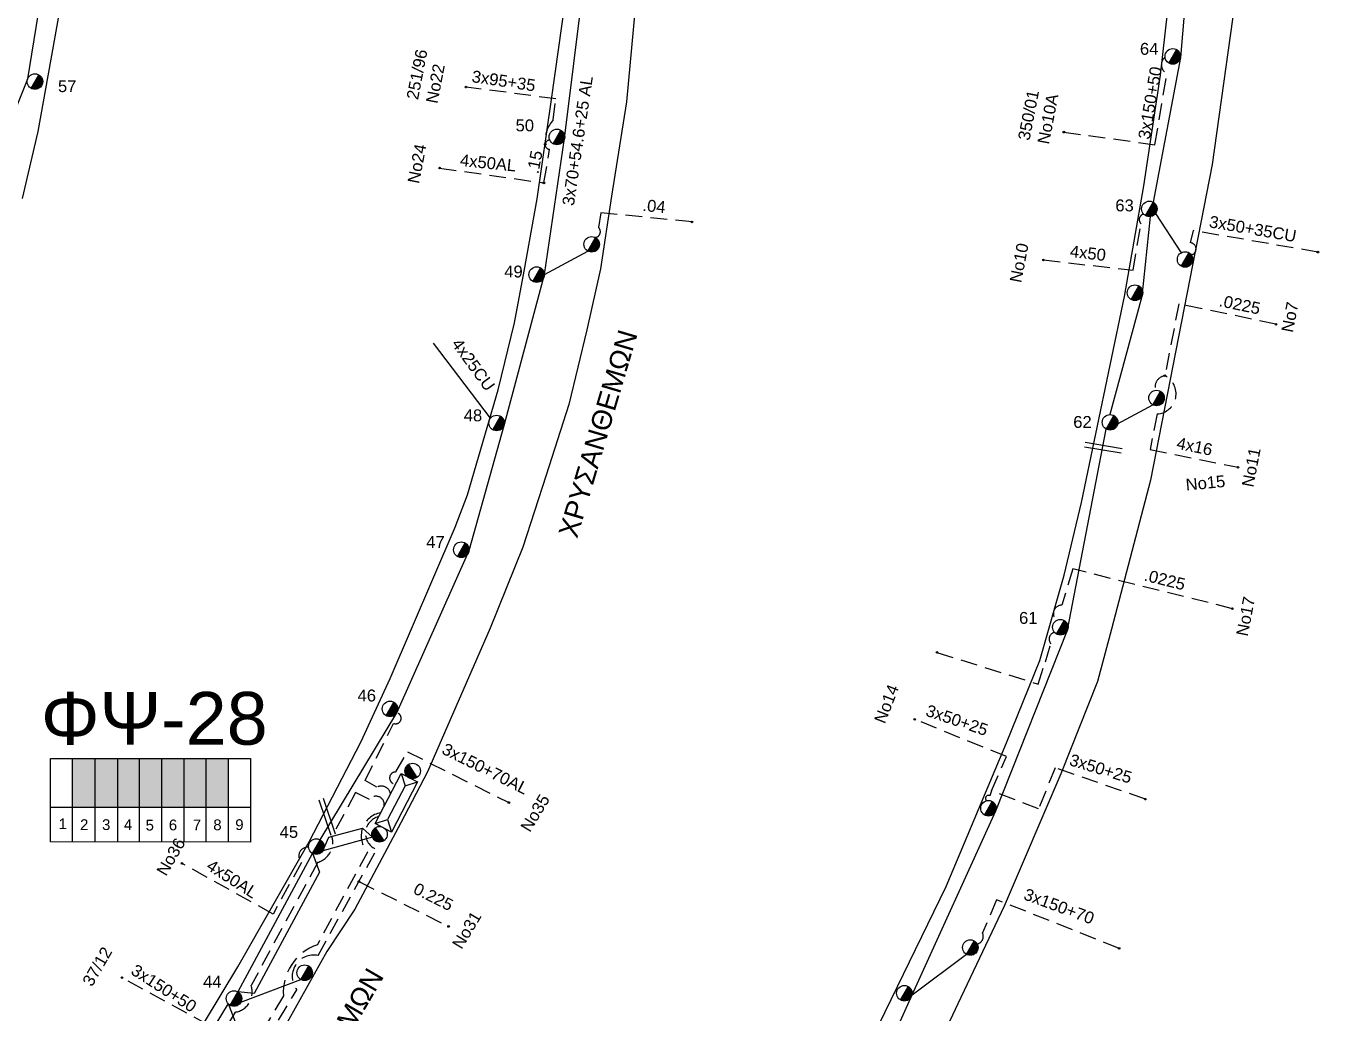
# Model space of a CAD drawing. Header units: millimetres. Extents: x 1421 to 10994, y 848 to 1896.
# Drawn here: x 9950.2 to 10147.1, y 1371.5 to 1521.2 of the extents above; entities that cross this region are included whole.
import ezdxf
from ezdxf.enums import TextEntityAlignment as Align

# ---------------------------------------------------------------- set-up
doc = ezdxf.new("R2010")
doc.units = ezdxf.units.MM
doc.linetypes.add('DASHED', pattern=[19.05, 12.7, -6.35])
for name, color, linetype, lineweight in [('.0225', 7, 'DASHED', 30), ('.04', 7, 'DASHED', 30), ('.15AL', 7, 'DASHED', 30), ('3x150+50', 7, 'Continuous', 30), ('3x150+70', 7, 'Continuous', 30), ('3x150+70AL', 7, 'DASHED', 30), ('3x50+25', 7, 'Continuous', 30), ('3x70+54.6+25 AL', 7, 'SYN_LINE', 30), ('4x16', 7, 'Continuous', 30), ('4x50', 7, 'Continuous', 30), ('Άγνωστα', 7, 'Continuous', 30), ('Καλωδια Χ.Τ 3x95+35', 7, 'DASHED', 30), ('Καλώδια ΧΤ   3x150AL+50CU', 7, 'DASHED', 30)]:
    doc.layers.add(name, color=color, linetype=linetype, lineweight=lineweight)
for name, color, linetype in [('3x50+35CU', 7, 'Continuous'), ('Pillar OTE', 7, 'Continuous'), ('TEXT ΚΑΛΩΔΙΩΝ', 7, 'Continuous'), ('ΑΓΝΩΣΤΟ ΥΠΟΓΕΙΟ ΚΑΛΩΔΙΟ', 7, 'DASHED'), ('Στύλος ΦΜ', 7, 'Continuous'), ('Στύλος ΦΜ @ 1', 7, 'Continuous'), ('Συνδέσεις', 7, 'Continuous'), ('Τομή', 7, 'Continuous'), ('Υποσταθμός εναέριος 2 στύλων', 7, 'Continuous'), ('Υποσταθμός πόλεως', 7, 'Continuous'), ('Υπόβαθρο ΔΕΗ', 7, 'Continuous')]:
    doc.layers.add(name, color=color, linetype=linetype)
doc.styles.add('arial', font='arial.ttf', dxfattribs={"height": 3})
doc.styles.get("Standard").update_dxf_attribs({"font": 'arial.ttf', "height": 1.8})
doc.linetypes.add('SYN_LINE', pattern='A,0.5,-0.0001,["/\\/\\/\\/",Standard,S=0.1,R=0,X=0,Y=-0.05],-0.25', length=0.7501)

# ---------------------------------------------------------------- blocks, each defined once
blk = doc.blocks.new('ΥΠΑΡΧΩΝ ΤΣΙΜΕΝΤΕΝΙΟΣ ΣΤΥΛΟΣ')
at = {"layer": 'Στύλος ΦΜ'}
blk.add_hatch(color=7, dxfattribs=at).paths.add_polyline_path([(-1.29, -2.28, 0.574793), (2.62, 0, 0.268822), (1.3, 2.27)])
at = {"layer": 'Στύλος ΦΜ', "color": 7}
blk.add_line((-1.29, -2.28), (1.3, 2.27), dxfattribs=at)
blk.add_circle((0, 0), 2.62, dxfattribs=at)
at = {"layer": 'Στύλος ΦΜ', "flags": 4}
for tag, p in [('ΑΡΙΘΜΟΣ', (-4.68, 8.05)), ('ΤΥΠΟΣ', (-4.91, 3.03))]:
    blk.add_attdef(tag, p, '', height=4, dxfattribs=at)
blk = doc.blocks.new('ΥΠΟΣΤΑΘΜΟΣ ΕΝΑΕΡΙΟΣ ΕΠΙ 2 ΣΤΥΛΩΝ')
at = {"layer": 'Υποσταθμός εναέριος 2 στύλων', "linetype": 'Continuous'}
for points in [[(-11.97, -2.11, 0.574793), (-8.45, -0.07, 0.268822), (-9.64, 1.98)], [(9.68, -2.15, 0.574793), (13.19, -0.1, 0.268822), (12.01, 1.95)]]:
    blk.add_hatch(color=256, dxfattribs=at).paths.add_polyline_path(points)
for p, q in [((-11.97, -2.11), (-9.64, 1.98)), ((9.68, -2.15), (12.01, 1.95))]:
    blk.add_line(p, q, dxfattribs=at)
for centre in [(-10.81, -0.07), (10.84, -0.1)]:
    blk.add_circle(centre, 2.36, dxfattribs=at)
at = {"layer": 'Υποσταθμός πόλεως', "linetype": 'Continuous', "ltscale": 40}
blk.add_lwpolyline([(-8.57, 2.82), (8.57, 2.82), (8.57, -2.82), (-8.57, -2.82)], close=True, dxfattribs=at)
for points in [[(-5.75, 0), (-8.57, 2.82)], [(-8.57, -2.82), (-5.75, 0)], [(-5.75, 0), (5.75, 0)], [(5.75, 0), (8.57, 2.82)], [(8.57, -2.82), (5.75, 0)]]:
    blk.add_lwpolyline(points, dxfattribs=at)
at = {"layer": 'Υποσταθμός εναέριος 2 στύλων', "ltscale": 40, "flags": 1}
for tag, p in [('ΜΕΤΑΣΧΗΜΑΤΙΣΜΟΣ', (14.09, 2.51)), ('ΙΣΧΥΣ', (14.07, -0.28)), ('ΑΡΙΘΜΟΣ', (14.19, -3))]:
    blk.add_attdef(tag, p, '', height=1.8, dxfattribs=at)
blk = doc.blocks.new('_ΣΥΝΔΕΣΗ')
at = {"layer": 'Συνδέσεις', "linetype": 'SYN_LINE', "ltscale": 40}
blk.add_hatch(color=256, dxfattribs=at).paths.add_polyline_path([(0.5, -0.01, 1), (-0.5, -0.01, 1)])
at = {"layer": 'Συνδέσεις'}
blk.add_circle((0, -0.01), 0.5, dxfattribs=at)
blk = doc.blocks.new('ΤΟΜΗ')
at = {"layer": 'Τομή', "ltscale": 40}
for p, q in [((11.33, -0.65), (-11.4, -0.65)), ((11.33, -3.42), (-11.4, -3.42))]:
    blk.add_line(p, q, dxfattribs=at)

msp = doc.modelspace()

# ---------------------------------------------------------------- hatches: boundary and pattern name
at = {"layer": 'Καλώδια ΧΤ   3x150AL+50CU', "linetype": 'DASHED', "lineweight": -3, "ltscale": 0.2}
h = msp.add_hatch(color=2, dxfattribs=at)
h.dxf.hatch_style = 1
h.paths.add_polyline_path([(9960.66, 1410.11), (9957.22, 1410.11), (9957.22, 1402.75), (9960.66, 1402.75)])
h = msp.add_hatch(color=133, dxfattribs=at)
h.dxf.hatch_style = 1
h.paths.add_polyline_path([(9960.66, 1402.75), (9964.1, 1402.74), (9964.1, 1410.11), (9960.66, 1410.11)])
h = msp.add_hatch(color=62, dxfattribs=at)
h.dxf.hatch_style = 1
h.paths.add_polyline_path([(9967.39, 1410.11), (9964.1, 1410.11), (9964.1, 1402.74), (9967.39, 1402.74)])
h = msp.add_hatch(color=30, dxfattribs=at)
h.dxf.hatch_style = 1
h.paths.add_polyline_path([(9970.78, 1410.11), (9967.39, 1410.11), (9967.39, 1402.74), (9970.78, 1402.74)])
h = msp.add_hatch(color=5, dxfattribs=at)
h.dxf.hatch_style = 1
h.paths.add_polyline_path([(9970.78, 1402.74), (9974.18, 1402.73), (9974.18, 1410.11), (9970.78, 1410.11)])
h = msp.add_hatch(color=151, dxfattribs=at)
h.dxf.hatch_style = 1
h.paths.add_polyline_path([(9974.12, 1402.74), (9977.51, 1402.73), (9977.51, 1410.11), (9974.12, 1410.11)])
h = msp.add_hatch(color=1, dxfattribs=at)
h.dxf.hatch_style = 1
h.paths.add_polyline_path([(9977.51, 1402.74), (9980.91, 1402.73), (9980.91, 1410.11), (9977.51, 1410.11)])

# ---------------------------------------------------------------- linework, layer by layer
at = {"layer": '.0225', "color": 1, "linetype": 'DASHED', "lineweight": -3, "ltscale": 0.2}
msp.add_lwpolyline([(10139.71, 1475.98), (10124.97, 1479.07), (10122.86, 1468.17, 0.451981), (10121.44, 1465.97, -1.132693)], format="xyb", dxfattribs=at)
at = {"layer": '.0225', "color": 30, "linetype": 'DASHED', "lineweight": -3, "ltscale": 0.2}
msp.add_lwpolyline([(10133.1, 1432.84), (10108.89, 1438.86), (10107.25, 1433.36, 0.743804), (10106.48, 1431.09, 38.986017)], format="xyb", dxfattribs=at)
at = {"layer": '.04', "color": 5, "linetype": 'DASHED', "lineweight": -3, "ltscale": 0.2}
msp.add_lwpolyline([(10051.17, 1491.49), (10037.32, 1492.9), (10037, 1490.67, -0.597544), (10036.53, 1489.13, 4.80065)], format="xyb", dxfattribs=at)
at = {"layer": '.15AL', "color": 5, "linetype": 'DASHED', "lineweight": -3, "ltscale": 0.2}
msp.add_lwpolyline([(10028.7, 1497.42), (10029.56, 1502.5, -0.966692), (10029.6, 1503.92)], format="xyb", dxfattribs=at)
at = {"layer": '3x150+50', "color": 1, "linetype": 'DASHED', "lineweight": -3, "ltscale": 0.2}
msp.add_lwpolyline([(10107.53, 1505.12), (10121.35, 1503.21), (10123.18, 1513.99, -0.536504), (10122.88, 1516.5, -2.06227)], format="xyb", dxfattribs=at)
at = {"layer": '3x150+50', "color": 151, "linetype": 'DASHED', "lineweight": -3, "ltscale": 0.2}
msp.add_lwpolyline([(10003.95, 1401.9, 0.587899), (10001.94, 1395.93), (9994.35, 1381.88, 0.33909), (9989.21, 1374.11), (9965.47, 1334.87), (9967.09, 1325.31), (9968.87, 1324.12), (9966.29, 1319.68), (9998.63, 1299.12), (9989.66, 1285.26)], format="xyb", dxfattribs=at)
at = {"layer": '3x150+50', "color": 133, "linetype": 'DASHED', "lineweight": -3, "ltscale": 0.2}
msp.add_lwpolyline([(9977.92, 1369.66), (9964.72, 1376.88)], dxfattribs=at)
at = {"layer": '3x150+70', "color": 30, "linetype": 'DASHED', "lineweight": -3, "ltscale": 0.2}
msp.add_lwpolyline([(10115.93, 1381.32), (10097.35, 1388.69), (10095.2, 1383.69, -0.478703), (10094.41, 1381.98, -14.107336)], format="xyb", dxfattribs=at)
at = {"layer": '3x150+70AL', "color": 5, "linetype": 'DASHED', "lineweight": -3, "ltscale": 0.2}
msp.add_lwpolyline([(10005.44, 1404.75, 0.514655), (10003.36, 1405.76), (10001.6, 1406.76), (10005.91, 1415.44, 1.090471), (10006.39, 1417.05, -0.886767)], format="xyb", dxfattribs=at)
at = {"layer": '3x150+70AL', "color": 2, "linetype": 'DASHED', "lineweight": -3, "ltscale": 0.2}
msp.add_lwpolyline([(10006.21, 1406.24, -1.018251), (10006.27, 1408.07), (10008, 1411.13), (10023.39, 1403.43)], format="xyb", dxfattribs=at)
at = {"layer": '3x150+70AL', "color": 62, "linetype": 'DASHED', "lineweight": -3, "ltscale": 0.2}
msp.add_lwpolyline([(10004.47, 1402.9, 0.792534), (10002.27, 1403.92), (10000.16, 1404.98), (9996.57, 1398.31, -0.414606), (9994.42, 1394.37), (9984.3, 1375.67, -0.470888), (9981.89, 1371.64), (9972.01, 1355.15, -0.388175), (9969.32, 1351), (9959.34, 1336.19, -1.13518), (9952.21, 1338.89, -2.397303)], format="xyb", dxfattribs=at)
at = {"layer": '3x150+70AL', "color": 30, "linetype": 'DASHED', "lineweight": -3, "ltscale": 0.2}
msp.add_lwpolyline([(10001.86, 1305.08), (9983.19, 1316.04, -0.269693), (9977.32, 1319.8), (9968.14, 1326.21), (9966.89, 1334.52), (9991.23, 1375.03, -0.693369), (9994.45, 1380.25), (10003.34, 1396.31, -0.736458), (10003.64, 1401.3, 2.674453)], format="xyb", dxfattribs=at)
msp.add_lwpolyline([(10000.65, 1391.45), (10014.24, 1384.65)], dxfattribs=at)
at = {"layer": '3x50+25', "color": 30, "linetype": 'DASHED', "lineweight": -3, "ltscale": 0.2}
msp.add_lwpolyline([(10096.58, 1405.2), (10098.84, 1410.4), (10084.93, 1416.05)], dxfattribs=at)
msp.add_lwpolyline([(10119.9, 1403.95), (10106.21, 1408.71), (10103.72, 1402.48), (10096.58, 1405.2), (10096.34, 1404.46, 0.915047), (10095.82, 1403.72, -13.621435)], format="xyb", dxfattribs=at)
at = {"layer": '3x50+35CU', "color": 1, "linetype": 'DASHED', "lineweight": -3, "ltscale": 0.2}
msp.add_lwpolyline([(10146.06, 1486.91), (10127.16, 1490.18), (10126.7, 1488.34, -0.86452), (10126.88, 1486.49, 2.749196)], format="xyb", dxfattribs=at)
at = {"layer": '3x70+54.6+25 AL', "color": 1, "linetype": 'SYN_LINE', "lineweight": -3, "ltscale": 15}
for points in [[(10114.39, 1622.82), (10125.81, 1598.5), (10128.91, 1567.63), (10127.21, 1539.77), (10125.22, 1516.41), (10121.09, 1494.5)], [(9881.47, 1383.96), (9892.31, 1397.77), (9899.07, 1408.35), (9913.86, 1433.24), (9923.01, 1451.03), (9937.76, 1481.65), (9950.44, 1513.22), (9955.17, 1542.22), (9952.25, 1566.01)], [(10120.61, 1492.31), (10119.37, 1480.2), (10114.54, 1462.27)], [(9993.61, 1395.74), (9994.7, 1392.89), (9984.78, 1374.46), (9982.3, 1374.74)], [(9980.81, 1372.95), (9981.87, 1370.19), (9972.72, 1355.05), (9970.17, 1355.34)]]:
    msp.add_lwpolyline(points, dxfattribs=at)
at = {"layer": '3x70+54.6+25 AL', "color": 5, "linetype": 'SYN_LINE', "lineweight": -3, "ltscale": 15}
for points in [[(9994.77, 1397.79), (10006.39, 1417.05), (10017.35, 1441.66), (10022.66, 1460.64), (10028.79, 1483.5), (10031.83, 1504.13), (10034.68, 1526.94), (10035.82, 1548.87), (10036.81, 1568.91), (10031.53, 1600.28)], [(10020.61, 1461.72), (10011.94, 1473.12)]]:
    msp.add_lwpolyline(points, dxfattribs=at)
at = {"layer": '3x70+54.6+25 AL', "color": 1, "linetype": 'SYN_LINE', "lineweight": -3, "ltscale": 8}
for points in [[(10121.46, 1492.79), (10125.33, 1486.81)], [(10115.7, 1460.87), (10121.02, 1463.78)]]:
    msp.add_lwpolyline(points, dxfattribs=at)
at = {"layer": '3x70+54.6+25 AL', "color": 5, "linetype": 'SYN_LINE', "lineweight": -3, "ltscale": 7}
msp.add_lwpolyline([(10028.79, 1483.5), (10035.37, 1487.08)], dxfattribs=at)
at = {"layer": '3x70+54.6+25 AL', "color": 30, "linetype": 'SYN_LINE', "lineweight": -3, "ltscale": 15}
msp.add_lwpolyline([(10051.39, 1316.16), (10065.77, 1337.6), (10075.75, 1354.72), (10084.52, 1374.27), (10097.22, 1402.19), (10108.1, 1429.58), (10113.97, 1460.07)], dxfattribs=at)
at = {"layer": '3x70+54.6+25 AL', "color": 133, "linetype": 'SYN_LINE', "lineweight": -3, "ltscale": 7}
msp.add_lwpolyline([(9995.17, 1396.12), (9996.08, 1398.16), (10001.19, 1399.55), (10002.69, 1398.18)], dxfattribs=at)
at = {"layer": '3x70+54.6+25 AL', "color": 1, "linetype": 'SYN_LINE', "lineweight": -3, "ltscale": 10}
msp.add_lwpolyline([(10002.69, 1398.18), (9995.17, 1396.12)], dxfattribs=at)
at = {"layer": '3x70+54.6+25 AL', "color": 133, "linetype": 'SYN_LINE', "lineweight": -3, "ltscale": 15}
for points in [[(9993.61, 1395.74), (9982.3, 1374.74)], [(9980.81, 1372.95), (9970.17, 1355.34)]]:
    msp.add_lwpolyline(points, dxfattribs=at)
at = {"layer": '3x70+54.6+25 AL', "color": 30, "linetype": 'SYN_LINE', "lineweight": -3, "ltscale": 10}
msp.add_lwpolyline([(10084.52, 1374.27), (10092.78, 1380.42)], dxfattribs=at)
at = {"layer": '3x70+54.6+25 AL', "color": 133, "linetype": 'SYN_LINE', "lineweight": -3, "ltscale": 10}
msp.add_lwpolyline([(9982.75, 1373.15), (9991.85, 1376.6)], dxfattribs=at)
at = {"layer": '4x16', "color": 1, "linetype": 'DASHED', "lineweight": -3, "ltscale": 0.2}
msp.add_lwpolyline([(10122.86, 1468.17, -0.765055), (10121.7, 1462.37), (10120.63, 1457), (10133.95, 1454.28)], format="xyb", dxfattribs=at)
at = {"layer": '4x50', "color": 5, "linetype": 'DASHED', "lineweight": -3, "ltscale": 0.2}
msp.add_lwpolyline([(10012.89, 1499.67), (10028.7, 1497.42)], dxfattribs=at)
at = {"layer": '4x50', "color": 1, "linetype": 'DASHED', "lineweight": -3, "ltscale": 0.2}
msp.add_lwpolyline([(10104.44, 1485.73), (10118.03, 1484.18), (10119.25, 1491.22, -0.60692), (10119.64, 1492.69, -0.705121)], format="xyb", dxfattribs=at)
at = {"layer": '4x50', "color": 133, "linetype": 'DASHED', "lineweight": -3, "ltscale": 0.2}
msp.add_lwpolyline([(9993.01, 1396.67, 0.704941), (9991.94, 1394.33), (9987.63, 1386.52), (9973.84, 1394.2)], format="xyb", dxfattribs=at)
at = {"layer": 'Pillar OTE', "lineweight": -3, "ltscale": 40}
for points in [[(9953.89, 1397.47), (9953.89, 1410.11), (9984.22, 1410.11), (9984.22, 1397.44), (9953.89, 1397.47)], [(9957.22, 1397.47), (9957.22, 1410.11)], [(9960.66, 1397.47), (9960.66, 1410.11)], [(9964.1, 1397.46), (9964.1, 1410.11)], [(9967.39, 1397.46), (9967.39, 1410.11)], [(9970.78, 1397.46), (9970.78, 1410.11)], [(9974.18, 1397.45), (9974.18, 1410.11)], [(9977.51, 1397.45), (9977.51, 1410.11)], [(9980.9, 1397.45), (9980.9, 1410.11)], [(9953.89, 1402.75), (9984.22, 1402.72)]]:
    msp.add_lwpolyline(points, dxfattribs=at)
at = {"layer": 'ΑΓΝΩΣΤΟ ΥΠΟΓΕΙΟ ΚΑΛΩΔΙΟ', "color": 30, "linetype": 'DASHED', "lineweight": -3, "ltscale": 0.2}
msp.add_lwpolyline([(10088.29, 1426.2), (10103.65, 1421.41), (10104.74, 1424.78), (10105.58, 1427.51, -0.561477), (10106.12, 1429.26, -0.726228)], format="xyb", dxfattribs=at)
at = {"layer": 'Καλωδια Χ.Τ 3x95+35', "color": 5, "linetype": 'DASHED', "lineweight": -3, "ltscale": 0.2}
msp.add_lwpolyline([(10028.91, 1503.35, -0.215682), (10030.12, 1506.96), (10030.52, 1510.16), (10016.9, 1511.95)], format="xyb", dxfattribs=at)
at = {"layer": 'Υπόβαθρο ΔΕΗ', "lineweight": -3, "ltscale": 0.1}
for points in [[(10163.08, 1532.72), (10141.41, 1564.35), (10138.73, 1568.26), (10138.04, 1569.25), (10137.5, 1570.12), (10136.74, 1570.42), (10136.25, 1570.42), (10135.88, 1570.26), (10135.76, 1568.65), (10135.95, 1564.05), (10135.78, 1553.43), (10135.64, 1544.95), (10134.84, 1537.27), (10133.81, 1527.36), (10130.03, 1500.22), (10120.67, 1452.32), (10114.76, 1429.73), (10112.66, 1421.79), (10107.1, 1407.79), (10098.48, 1387.72), (10091.47, 1372.89), (10082.75, 1354.46)], [(9957.32, 1535.19), (9953.95, 1516.16), (9951.98, 1505.22), (9949.61, 1495.05)], [(10042.8, 1526.7), (10041.22, 1509.69), (10038.97, 1495.4), (10037.26, 1484.38), (10035.21, 1475.14), (10032.49, 1463.79), (10029.06, 1453.1), (10025.49, 1442.15), (10020.55, 1429.86), (10018.48, 1425.11), (10015.35, 1417.95), (10011.03, 1408.07), (10007.01, 1400.34), (10000.02, 1387.28), (9995.79, 1380.84), (9989.09, 1368.79)], [(10077.69, 1365.97), (10089.71, 1390.72), (10098.83, 1412.47), (10103.89, 1425), (10107.59, 1437.91), (10110.23, 1448.93), (10116.73, 1480.19), (10119.69, 1496.98), (10122.19, 1513.74), (10123.68, 1526.79)], [(9958.62, 1339.22), (9982.31, 1378.51), (9993.09, 1397.48), (10000.96, 1412.6), (10005.41, 1422.26), (10015.27, 1445.2), (10017.1, 1450.09), (10021.76, 1466.04), (10024.23, 1476.21), (10025.73, 1484.03), (10027.7, 1494.99), (10029.88, 1510.05), (10031.97, 1525.16)]]:
    msp.add_lwpolyline(points, dxfattribs=at)

# ---------------------------------------------------------------- block references
at = {"layer": 'Στύλος ΦΜ @ 1', "color": 1, "lineweight": -3, "ltscale": 40}
ref = msp.add_blockref('ΥΠΑΡΧΩΝ ΤΣΙΜΕΝΤΕΝΙΟΣ ΣΤΥΛΟΣ', (10124.06, 1516.6), dxfattribs=dict(at, xscale=0.4499999999998181, yscale=0.4499999999998181, zscale=0.4499999999998181))
ref.add_attrib('ΑΡΙΘΜΟΣ', '64', (10119.08, 1516.85), dxfattribs={"layer": 'Στύλος ΦΜ', "height": 1.8, "flags": 4})
ref = msp.add_blockref('ΥΠΑΡΧΩΝ ΤΣΙΜΕΝΤΕΝΙΟΣ ΣΤΥΛΟΣ', (9951.53, 1512.79), dxfattribs=dict(at, xscale=0.4499999999998181, yscale=0.4499999999998181, zscale=0.4499999999998181))
ref.add_attrib('ΑΡΙΘΜΟΣ', '57', (9955.02, 1511.19), dxfattribs={"layer": 'Στύλος ΦΜ', "height": 1.8, "flags": 4})
ref = msp.add_blockref('ΥΠΑΡΧΩΝ ΤΣΙΜΕΝΤΕΝΙΟΣ ΣΤΥΛΟΣ', (10030.68, 1504.39), dxfattribs=dict(at, xscale=0.4499999999998181, yscale=0.4499999999998181, zscale=0.4499999999998181))
ref.add_attrib('ΑΡΙΘΜΟΣ', '50', (10024.41, 1505.24), dxfattribs={"layer": 'Στύλος ΦΜ', "height": 1.8, "flags": 4})
ref = msp.add_blockref('ΥΠΑΡΧΩΝ ΤΣΙΜΕΝΤΕΝΙΟΣ ΣΤΥΛΟΣ', (10120.51, 1493.48), dxfattribs=dict(at, xscale=0.4499999999998181, yscale=0.4499999999998181, zscale=0.4499999999998181))
ref.add_attrib('ΑΡΙΘΜΟΣ', '63', (10115.35, 1493.1), dxfattribs={"layer": 'Στύλος ΦΜ', "height": 1.8, "flags": 4})
at = {"layer": 'Στύλος ΦΜ @ 1', "color": 1, "lineweight": -3, "ltscale": 40, "xscale": 0.4499999999998181, "yscale": 0.4499999999998181, "zscale": 0.4499999999998181}
for p in [(10035.95, 1488.1), (10125.93, 1485.8), (10118.33, 1480.76), (10121.6, 1464.8), (10096.11, 1402.57), (10093.36, 1381.45), (9992.43, 1377.62), (10083.37, 1374.52)]:
    msp.add_blockref('ΥΠΑΡΧΩΝ ΤΣΙΜΕΝΤΕΝΙΟΣ ΣΤΥΛΟΣ', p, dxfattribs=at)
at = {"layer": 'Στύλος ΦΜ @ 1', "color": 1, "lineweight": -3, "ltscale": 40}
ref = msp.add_blockref('ΥΠΑΡΧΩΝ ΤΣΙΜΕΝΤΕΝΙΟΣ ΣΤΥΛΟΣ', (10027.61, 1483.51), dxfattribs=dict(at, xscale=0.4499999999998181, yscale=0.4499999999998181, zscale=0.4499999999998181))
ref.add_attrib('ΑΡΙΘΜΟΣ', '49', (10022.69, 1483.07), dxfattribs={"layer": 'Στύλος ΦΜ', "height": 1.8, "flags": 4})
ref = msp.add_blockref('ΥΠΑΡΧΩΝ ΤΣΙΜΕΝΤΕΝΙΟΣ ΣΤΥΛΟΣ', (10021.54, 1461), dxfattribs=dict(at, xscale=0.4499999999998181, yscale=0.4499999999998181, zscale=0.4499999999998181))
ref.add_attrib('ΑΡΙΘΜΟΣ', '48', (10016.55, 1461.26), dxfattribs={"layer": 'Στύλος ΦΜ', "height": 1.8, "flags": 4})
ref = msp.add_blockref('ΥΠΑΡΧΩΝ ΤΣΙΜΕΝΤΕΝΙΟΣ ΣΤΥΛΟΣ', (10114.55, 1461.1), dxfattribs=dict(at, xscale=0.4499999999998181, yscale=0.4499999999998181, zscale=0.4499999999998181))
ref.add_attrib('ΑΡΙΘΜΟΣ', '62', (10108.97, 1460.26), dxfattribs={"layer": 'Στύλος ΦΜ', "height": 1.8, "flags": 4})
ref = msp.add_blockref('ΥΠΑΡΧΩΝ ΤΣΙΜΕΝΤΕΝΙΟΣ ΣΤΥΛΟΣ', (10016.18, 1441.78), dxfattribs=dict(at, xscale=0.4499999999998181, yscale=0.4499999999998181, zscale=0.4499999999998181))
ref.add_attrib('ΑΡΙΘΜΟΣ', '47', (10010.87, 1442.06), dxfattribs={"layer": 'Στύλος ΦΜ', "height": 1.8, "flags": 4})
ref = msp.add_blockref('ΥΠΑΡΧΩΝ ΤΣΙΜΕΝΤΕΝΙΟΣ ΣΤΥΛΟΣ', (10107.01, 1430.03), dxfattribs=dict(at, xscale=0.4499999999998181, yscale=0.4499999999998181, zscale=0.4499999999998181))
ref.add_attrib('ΑΡΙΘΜΟΣ', '61', (10100.75, 1430.54), dxfattribs={"layer": 'Στύλος ΦΜ', "height": 1.8, "flags": 4})
ref = msp.add_blockref('ΥΠΑΡΧΩΝ ΤΣΙΜΕΝΤΕΝΙΟΣ ΣΤΥΛΟΣ', (10005.37, 1417.64), dxfattribs=dict(at, xscale=0.4499999999998181, yscale=0.4499999999998181, zscale=0.4499999999998181))
ref.add_attrib('ΑΡΙΘΜΟΣ', '46', (10000.45, 1418.77), dxfattribs={"layer": 'Στύλος ΦΜ', "height": 1.8, "flags": 4})
ref = msp.add_blockref('ΥΠΑΡΧΩΝ ΤΣΙΜΕΝΤΕΝΙΟΣ ΣΤΥΛΟΣ', (9994.19, 1396.76), dxfattribs=dict(at, xscale=0.4499999999998181, yscale=0.4499999999998181, zscale=0.4499999999998181))
ref.add_attrib('ΑΡΙΘΜΟΣ', '45', (9988.64, 1398.08), dxfattribs={"layer": 'Στύλος ΦΜ', "height": 1.8, "flags": 4})
ref = msp.add_blockref('ΥΠΑΡΧΩΝ ΤΣΙΜΕΝΤΕΝΙΟΣ ΣΤΥΛΟΣ', (9981.71, 1373.71), dxfattribs=dict(at, xscale=0.4499999999998181, yscale=0.4499999999998181, zscale=0.4499999999998181))
ref.add_attrib('ΑΡΙΘΜΟΣ', '44', (9977.03, 1375.38), dxfattribs={"layer": 'Στύλος ΦΜ', "height": 1.8, "flags": 4})
at = {"layer": 'Συνδέσεις', "lineweight": -3, "xscale": 0.25, "yscale": 0.25, "zscale": 0.25}
for p in [(10016.9, 1511.95), (10107.53, 1505.12), (10028.9, 1503.28), (10012.89, 1499.67), (10028.7, 1497.42), (10051.17, 1491.49), (10104.44, 1485.73), (10146.06, 1486.92), (10139.71, 1475.98), (10122.86, 1468.17), (10133.95, 1454.29), (10133.1, 1432.84), (10088.3, 1426.21), (10084.93, 1416.05), (10023.39, 1403.44), (10119.9, 1403.95), (9973.84, 1394.2), (10000.65, 1391.45), (10014.24, 1384.65), (10115.93, 1381.32), (9964.72, 1376.88)]:
    msp.add_blockref('_ΣΥΝΔΕΣΗ', p, dxfattribs=at)
at = {"layer": 'Τομή', "lineweight": -3, "xscale": 0.2499999999999998, "yscale": 0.2499999999999998, "zscale": 0.2499999999999998}
for p, rotation in [((10113.42, 1456.77), 170.4780550685449), ((9995.33, 1401.13), 108.9993845841545)]:
    msp.add_blockref('ΤΟΜΗ', p, dxfattribs=dict(at, rotation=rotation))
at = {"layer": 'Υποσταθμός εναέριος 2 στύλων', "lineweight": -3, "xscale": 0.4999999999999994, "yscale": 0.4999999999999994, "zscale": 0.4999999999999994, "rotation": 242.4546222621532}
msp.add_blockref('ΥΠΟΣΤΑΘΜΟΣ ΕΝΑΕΡΙΟΣ ΕΠΙ 2 ΣΤΥΛΩΝ', (10006.33, 1403.41), dxfattribs=at)

# ---------------------------------------------------------------- texts
at = {"lineweight": -3, "ltscale": 30, "char_height": 1.63, "width": 11.2573, "attachment_point": 1}
for s, insert in [('1', (9955.13, 1401.03)), ('2', (9958.37, 1400.9)), ('3', (9961.7, 1400.9)), ('4', (9965.01, 1400.9)), ('5', (9968.31, 1400.82)), ('6', (9971.83, 1400.85)), ('7', (9975.46, 1400.85)), ('8', (9978.57, 1400.87)), ('9', (9981.9, 1400.9))]:
    msp.add_mtext(s, dxfattribs=dict(at, insert=insert))
at = {"layer": 'TEXT ΚΑΛΩΔΙΩΝ', "lineweight": -3, "ltscale": 15, "style": 'arial'}
for s, rotation, p in [('3x150+50', 80.3622, (10120.6, 1509.55)), ('3x50+35CU', 350.185, (10136.2, 1490.45)), ('4x50', 353.5057, (10111.2, 1486.77)), ('.0225', 348.1519, (10134.22, 1478.97)), ('4x16', 348.4562, (10127.37, 1457.46)), ('.0225', 346.0473, (10122.86, 1437.24)), ('3x50+25', 341.1668, (10091.34, 1415.93)), ('3x50+25', 342.9282, (10113.14, 1408.58)), ('4x50AL', 327.3047, (9981.45, 1391.86)), ('3x150+70', 339.5837, (10106.82, 1387.71)), ('3x150+50', 327.3047, (9971.09, 1375.28))]:
    msp.add_text(s, height=1.8, rotation=rotation, dxfattribs=at).set_placement(p, align=Align.MIDDLE_CENTER)
at = {"layer": 'TEXT ΚΑΛΩΔΙΩΝ', "lineweight": -3, "ltscale": 0.2, "style": 'arial'}
for s, rotation, p in [('3x95+35', 351.4471, (10022.61, 1512.89)), ('   3x70+54.6+25 AL', 81.605, (10033.65, 1502.77)), ('4x50AL', 354.1791, (10020.25, 1500.46)), ('   .15', 78.9004, (10027.1, 1499.55)), ('   .04', 354.1791, (10044.37, 1494)), ('4x25CU', 306.1006, (10018.01, 1469.85)), ('3x150+70AL', 333.4128, (10019.82, 1408.57)), ('0.225', 333.4119, (10011.96, 1389.14))]:
    msp.add_text(s, height=1.8, rotation=rotation, dxfattribs=at).set_placement(p, align=Align.MIDDLE_CENTER)
at = {"layer": 'Άγνωστα', "lineweight": -3, "ltscale": 0.2, "char_height": 1.8, "attachment_point": 1, "style": 'arial'}
for s, insert, width, rotation in [('251/96\\PNo22', (10007.84, 1510.27), 18.6352, 79), ('\\A1;350/01\\PNo10A', (10100.56, 1504.09), 18.6352, 79), ('No24', (10008, 1497.55), 18.6352, 79), ('No10', (10099.3, 1482.52), 18.6352, 79), ('No7', (10140.49, 1474.97), 18.6352, 79), ('No11', (10134.49, 1451.51), 18.6352, 79), ('No15', (10125.93, 1452.53), 18.6352, 5.463), ('No17', (10133.64, 1428.9), 10.8388, 79), ('No14', (10078.72, 1415.93), 18.6352, 68.6324), ('No35', (10025.04, 1399.74), 18.6352, 59), ('No36', (9969.85, 1393.06), 18.6352, 60), ('No31', (10014.68, 1381.99), 18.6352, 59), ('37/12', (9958.62, 1376.3), 18.6352, 60)]:
    msp.add_mtext(s, dxfattribs=dict(at, insert=insert, width=width, rotation=rotation))
at = {"layer": 'Υπόβαθρο ΔΕΗ', "lineweight": -3, "ltscale": 0.1, "style": 'arial'}
for rotation, p in [(73.5221, (10036.9, 1459.39)), (59.8707, (9995.09, 1363.82))]:
    msp.add_text('ΧΡΥΣΑΝΘΕΜΩΝ', height=3, rotation=rotation, dxfattribs=at).set_placement(p, align=Align.MIDDLE_CENTER)
at = {"layer": 'Υπόβαθρο ΔΕΗ', "lineweight": -3, "insert": (9952.42, 1420.21), "char_height": 8, "width": 84.6573, "attachment_point": 1}
msp.add_mtext('ΦΨ-28', dxfattribs=at)

doc.saveas('drawing.dxf')
